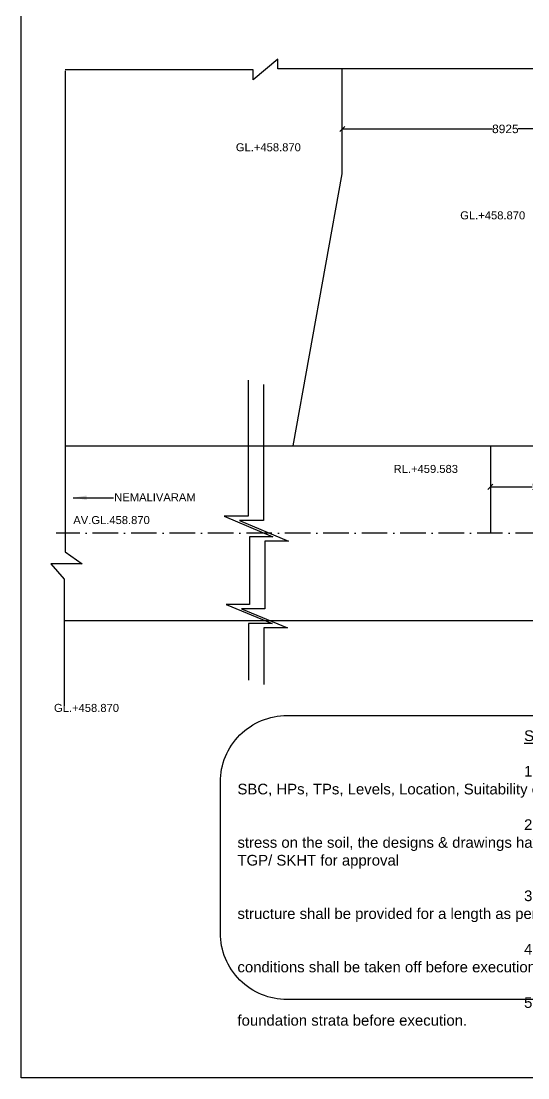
# Model space of a CAD drawing. Header units: millimetres. Extents: x 5124 to 6568637, y 2311 to 91879094.
# Drawn here: x 3259458 to 3268948, y 45927310 to 45947113 of the extents above; entities that cross this region are included whole.
import ezdxf

# ---------------------------------------------------------------- set-up
doc = ezdxf.new("R2010")
doc.units = ezdxf.units.MM
doc.header["$MEASUREMENT"] = 0
doc.linetypes.add('ACAD_ISO10W100', pattern=[18, 12, -3, 0, -3])
for name, color, linetype in [('DIMENSION', 7, 'Continuous'), ('DRAWING', 7, 'Continuous'), ('TEXT', 7, 'Continuous')]:
    doc.layers.add(name, color=color, linetype=linetype)
doc.styles.get("Standard").update_dxf_attribs({"font": 'arial.ttf', "height": 160})
doc.dimstyles.get("Standard").update_dxf_attribs({"dimtxt": 200, "dimasz": 110, "dimexe": 0.18, "dimexo": 0.0625, "dimgap": 0.09, "dimtad": 0, "dimtih": 1, "dimtoh": 1, "dimdec": 0, "dimzin": 0, "dimdsep": 46, "dimtxsty": 'Standard', "dimblk": 'OBLIQUE', "dimcen": 0.09, "dimse1": 1, "dimse2": 1, "dimadec": 0, "dimazin": 0, "dimtfac": 1, "dimtdec": 0, "dimtofl": 0, "dimtmove": 0, "dimatfit": 3, "dimfxl": 1, "dimtolj": 1, "dimtzin": 0, "dimarcsym": 0})

# ---------------------------------------------------------------- blocks, each defined once
blk = doc.blocks.new('_Oblique')
at = {"color": 0, "linetype": 'ByBlock', "lineweight": -2}
blk.add_line((-0.5, -0.5), (0.5, 0.5), dxfattribs=at)
blk = doc.blocks.new('*D68')
at = {"layer": 'Defpoints', "color": 0, "transparency": 16777216}
for p in [(3265471, 45945023), (3271582, 45945093), (3271582, 45945023)]:
    blk.add_point(p, dxfattribs=at)
at = {"layer": 'DIMENSION', "color": 0, "lineweight": -2, "transparency": 16777216}
for p, q in [((3265471, 45945093), (3268287, 45945093)), ((3271582, 45945093), (3268766, 45945093))]:
    blk.add_line(p, q, dxfattribs=at)
at = {"layer": 'DIMENSION', "color": 0, "lineweight": -2, "transparency": 16777216, "xscale": 95, "yscale": 95, "zscale": 95, "rotation": 180}
blk.add_blockref('_Oblique', (3265471, 45945093), dxfattribs=at)
at = {"layer": 'DIMENSION', "color": 0, "lineweight": -2, "transparency": 16777216, "xscale": 95, "yscale": 95, "zscale": 95}
blk.add_blockref('_Oblique', (3271582, 45945093), dxfattribs=at)
at = {"layer": 'DIMENSION', "color": 0, "transparency": 16777216, "insert": (3268527, 45945093), "char_height": 160, "attachment_point": 5}
blk.add_mtext('\\A1;8925', dxfattribs=at)
blk = doc.blocks.new('*D82')
at = {"layer": 'Defpoints', "color": 0, "transparency": 16777216}
for p in [(3268247, 45938320), (3272923, 45938386), (3272923, 45938320)]:
    blk.add_point(p, dxfattribs=at)
at = {"layer": 'DIMENSION', "color": 0, "lineweight": -2, "transparency": 16777216}
for p, q in [((3268247, 45938386), (3269031, 45938386)), ((3272923, 45938386), (3272140, 45938386))]:
    blk.add_line(p, q, dxfattribs=at)
at = {"layer": 'DIMENSION', "color": 0, "lineweight": -2, "transparency": 16777216, "xscale": 95, "yscale": 95, "zscale": 95, "rotation": 180}
blk.add_blockref('_Oblique', (3268247, 45938386), dxfattribs=at)
at = {"layer": 'DIMENSION', "color": 0, "lineweight": -2, "transparency": 16777216, "xscale": 95, "yscale": 95, "zscale": 95}
blk.add_blockref('_Oblique', (3272923, 45938386), dxfattribs=at)
at = {"layer": 'DIMENSION', "color": 0, "transparency": 16777216, "insert": (3270585, 45938386), "char_height": 160, "attachment_point": 5}
blk.add_mtext('\\A1;STRAIGHT APPROACH 15000', dxfattribs=at)

msp = doc.modelspace()

# ---------------------------------------------------------------- linework, layer by layer
at = {"layer": 'DRAWING'}
msp.add_lwpolyline([(3259457.6, 45964208), (3319320.3, 45964208), (3319320.3, 45927310.5), (3259457.6, 45927310.5)], close=True, dxfattribs=at)
for points in [[(3284318.5, 45946181.8), (3274901.1, 45946181.8), (3274901.1, 45946397.2), (3274457.3, 45946006.9), (3274457.3, 45946218.6), (3264268.3, 45946218.6), (3264268.3, 45946402), (3263805.8, 45946012.7), (3263805.8, 45946199.5), (3260283.7, 45946199.5)], [(3264551.1, 45939155.4), (3265471.2, 45944250.5), (3265471.2, 45946218.6)], [(3260283.7, 45946184.5), (3260283.7, 45937167.8), (3260599.8, 45936942.2), (3260011.7, 45936942.2), (3260264.9, 45936658.2), (3260264.9, 45934282.9)], [(3263707.5, 45940383.7), (3263707.5, 45937834.5), (3263257.1, 45937834.5), (3264174.4, 45937447.2), (3263732.4, 45937447.2), (3263732.4, 45936180.1), (3263295.4, 45936180.1), (3264160, 45935825.1), (3263713, 45935825.1), (3263713, 45934761.6)], [(3263995.7, 45940303.6), (3263995.7, 45937754.5), (3263545.4, 45937754.5), (3264462.6, 45937367.2), (3264020.7, 45937367.2), (3264020.7, 45936100), (3263583.6, 45936100), (3264448.3, 45935745.1), (3264001.3, 45935745.1), (3264001.3, 45934681.5)], [(3260283.7, 45939155.4), (3284318.5, 45939155.4)], [(3268247.5, 45939155.4), (3268247.5, 45937519.1)], [(3260283.7, 45935882.8), (3284318.5, 45935882.8)]]:
    msp.add_lwpolyline(points, dxfattribs=at)
at = {"layer": 'DRAWING', "linetype": 'ACAD_ISO10W100', "ltscale": 40}
msp.add_lwpolyline([(3284318.5, 45937519.1), (3260114.7, 45937519.1)], dxfattribs=at)
at = {"layer": 'DRAWING'}
msp.add_lwpolyline([(3264438.6, 45934101.6), (3276588, 45934101.6, -0.4142136), (3277837.5, 45932852.1), (3277837.5, 45930027.6, -0.4142136), (3276588, 45928778.1), (3264438.6, 45928778.1, -0.4142136), (3263189.1, 45930027.6), (3263189.1, 45932852.1, -0.4142136)], format="xyb", close=True, dxfattribs=at)

# ---------------------------------------------------------------- texts
at = {"layer": 'TEXT'}
for s, p in [('GL.+458.870 ', (3263479.1, 45944674.2)), ('GL.+458.870 ', (3267681.4, 45943398.7)), ('RL.+459.583', (3266433.6, 45938646.8)), ('NEMALIVARAM', (3261201.3, 45938116.1)), ('AV.GL.458.870', (3260434.3, 45937688.1)), ('GL.+458.870 ', (3260073.1, 45934168.3))]:
    msp.add_text(s, height=150, dxfattribs=at).set_placement(p)
at = {"layer": 'TEXT', "insert": (3263508.9, 45933822.7), "char_height": 200, "width": 13721.558, "attachment_point": 1}
msp.add_mtext("\\pi5368.4;{\\LSPECIAL CONDITIONS  \\P\\pi6860.8;\\P\\pi0;}1. The Superintending Engineer/ AVR HNSS/ ATP has to ensure SBC, HPs, TPs, Levels, Location, Suitability of Structure before execution as per tender agreement.\\P\\P2. If there is a change in above particulars like HP's, suitability of stress on the soil, the designs & drawings have to be revised by the firm and resubmit the same of the ENC/ TGP/ SKHT for approval\\P \\P3. 100 mm thick lining in CC MI5 grade on either side of the structure shall be provided for a length as per agreement. \\P\\P4. Any deviation in design & drawing with respect to agreement conditions shall be taken off before execution \\P\\P5. Plate load test shall be conducted to ensure the SBC of foundation strata before execution. ", dxfattribs=at)

# ---------------------------------------------------------------- dimensions: what is measured, and where the dimension line sits
at = {"layer": 'DIMENSION'}
for base, p1, p2, text, picture, middle in [((3271581.8, 45945093.1), (3265471.2, 45945023.3), (3271581.8, 45945023.3), '8925', '*D68', (3268526.5, 45945093.1)), ((3272923.2, 45938386.2), (3268247.5, 45938320.1), (3272923.2, 45938320.1), 'STRAIGHT APPROACH 15000', '*D82', (3270585.3, 45938386.2))]:
    dim = msp.add_linear_dim(base=base, p1=p1, p2=p2, text=text, dimstyle='Standard', override={"dimasz": 95, "dimarcsym": 1}, dxfattribs=at)
    dim.commit()
    dim.dimension.update_dxf_attribs({"geometry": picture, "text_midpoint": middle})

# ---------------------------------------------------------------- leaders
at = {"layer": 'DRAWING'}
msp.add_leader([(3260433.6, 45938181.9), (3261190.5, 45938181.9)], dimstyle='Standard', override={"dimasz": 250, "dimgap": 0.09, "dimtad": 0, "dimarcsym": 1}, dxfattribs=at)

doc.saveas('drawing.dxf')
